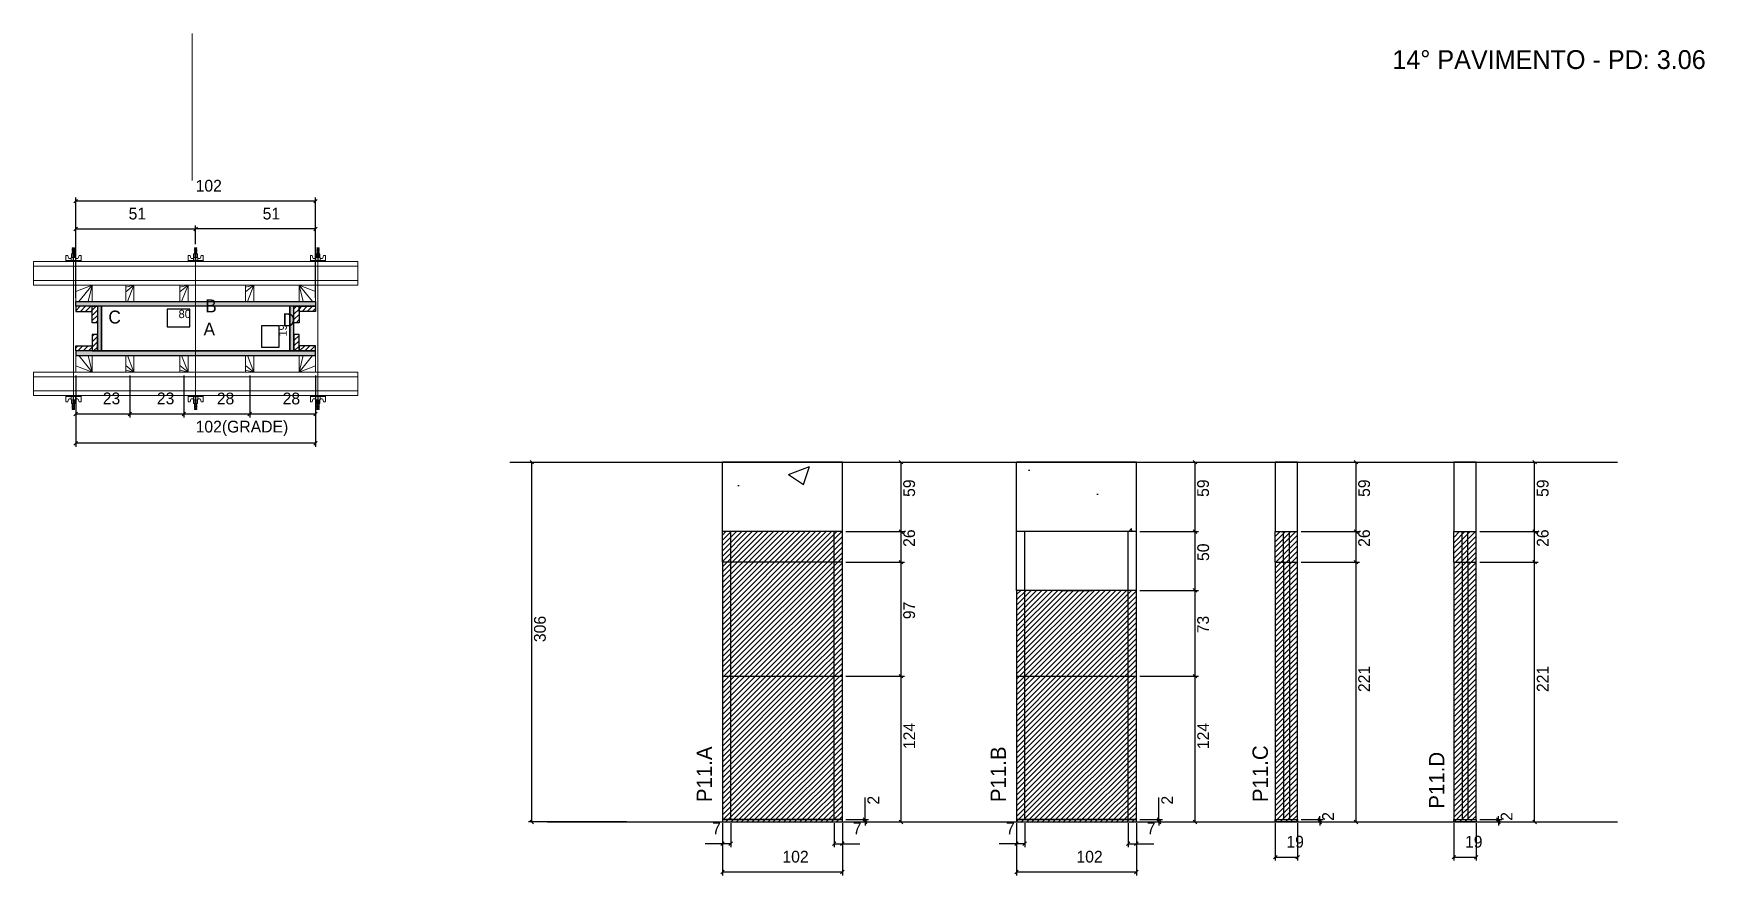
# Model space of a CAD drawing. Header units: metres. Extents: x 5697 to 7118, y 8539 to 9255.
import ezdxf

# ---------------------------------------------------------------- set-up
doc = ezdxf.new("R2010")
doc.units = ezdxf.units.M
for name, color, linetype in [('CHAPA', 7, 'Continuous'), ('COTA', 7, 'Continuous'), ('Hachura', 7, 'Continuous'), ('Madeira', 7, 'Continuous'), ('NIVEL 2° PAV.', 7, 'Continuous'), ('NOMENCLATURA', 7, 'Continuous'), ('Nível', 7, 'Continuous'), ('Painéis', 7, 'Continuous'), ('Perfil Metálico', 7, 'Continuous'), ('SARR_2.2x7', 7, 'Continuous'), ('SARRAFO', 7, 'Continuous'), ('Texto Seção', 7, 'Continuous'), ('TEXTO_GERAL', 7, 'Continuous')]:
    doc.layers.add(name, color=color, linetype=linetype)

msp = doc.modelspace()

# ---------------------------------------------------------------- hatches: boundary and pattern name
at = {"layer": 'COTA'}
h = msp.add_hatch(dxfattribs=at)
h.set_pattern_fill('AR-CONC')
h.paths.add_polyline_path([(6282.9, 8890.7), (6282.9, 8831.7), (6384.9, 8831.7), (6384.9, 8890.7), (6282.9, 8890.7)])
h = msp.add_hatch(dxfattribs=at)
h.set_pattern_fill('AR-CONC')
h.paths.add_polyline_path([(6533, 8890.7), (6533, 8831.7), (6635, 8831.7), (6635, 8890.7), (6533, 8890.7)])
h = msp.add_hatch(dxfattribs=at)
h.set_pattern_fill('AR-CONC')
h.paths.add_polyline_path([(6772.1, 8831.7), (6772.1, 8890.7), (6753.1, 8890.7), (6753.1, 8831.7), (6772.1, 8831.7), (6772.1, 8831.7)])
h = msp.add_hatch(dxfattribs=at)
h.set_pattern_fill('AR-CONC')
h.paths.add_polyline_path([(6924, 8831.7), (6924, 8890.7), (6905, 8890.7), (6905, 8831.7), (6924, 8831.7), (6924, 8831.7)])
at = {"layer": 'Hachura'}
h = msp.add_hatch(color=7, dxfattribs=at)
h.dxf.hatch_style = 1
h.paths.add_polyline_path([(5732.8, 9023.4), (5732.8, 9027.4), (5936.8, 9027.4), (5936.8, 9023.4), (5732.8, 9023.4)])
h = msp.add_hatch(color=7, dxfattribs=at)
h.dxf.hatch_style = 1
h.paths.add_polyline_path([(5732.8, 9023.4), (5732.8, 9027.4), (5936.8, 9027.4), (5936.8, 9023.4), (5732.8, 9023.4)])
h = msp.add_hatch(dxfattribs=at)
h.set_pattern_fill('ANSI31')
h.paths.add_polyline_path([(5746.8, 9023.4), (5746.8, 9019), (5732.8, 9019), (5732.8, 9023.4), (5746.8, 9023.4)])
h = msp.add_hatch(dxfattribs=at)
h.set_pattern_fill('ANSI31')
h.paths.add_polyline_path([(5751.2, 9023.4), (5746.8, 9023.4), (5746.8, 9009.4), (5751.2, 9009.4), (5751.2, 9023.4)])
h = msp.add_hatch(color=7, dxfattribs=at)
h.dxf.hatch_style = 1
h.paths.add_polyline_path([(5754.8, 9023.4), (5751.2, 9023.4), (5751.2, 8985.4), (5754.8, 8985.4), (5754.8, 9023.4)])
h = msp.add_hatch(color=7, dxfattribs=at)
h.dxf.hatch_style = 1
h.paths.add_polyline_path([(5754.8, 9023.4), (5751.2, 9023.4), (5751.2, 8985.4), (5754.8, 8985.4), (5754.8, 9023.4)])
h = msp.add_hatch(color=7, dxfattribs=at)
h.dxf.hatch_style = 1
h.paths.add_polyline_path([(5918.4, 9023.4), (5914.8, 9023.4), (5914.8, 8985.4), (5918.4, 8985.4), (5918.4, 9023.4)])
h = msp.add_hatch(color=7, dxfattribs=at)
h.dxf.hatch_style = 1
h.paths.add_polyline_path([(5918.4, 9023.4), (5914.8, 9023.4), (5914.8, 8985.4), (5918.4, 8985.4), (5918.4, 9023.4)])
h = msp.add_hatch(dxfattribs=at)
h.set_pattern_fill('ANSI31')
h.paths.add_polyline_path([(5922.8, 9023.4), (5918.4, 9023.4), (5918.4, 9009.4), (5922.8, 9009.4), (5922.8, 9023.4)])
h = msp.add_hatch(dxfattribs=at)
h.set_pattern_fill('ANSI31')
h.paths.add_polyline_path([(5922.8, 9023.4), (5922.8, 9019), (5936.8, 9019), (5936.8, 9023.4), (5922.8, 9023.4)])
h = msp.add_hatch(dxfattribs=at)
h.set_pattern_fill('ANSI31')
h.paths.add_polyline_path([(5751.2, 8985.4), (5746.8, 8985.4), (5746.8, 8999.4), (5751.2, 8999.4), (5751.2, 8985.4)])
h = msp.add_hatch(dxfattribs=at)
h.set_pattern_fill('ANSI31')
h.paths.add_polyline_path([(5922.8, 8985.4), (5918.4, 8985.4), (5918.4, 8999.4), (5922.8, 8999.4), (5922.8, 8985.4)])
h = msp.add_hatch(dxfattribs=at)
h.set_pattern_fill('ANSI31')
h.paths.add_polyline_path([(5746.8, 8985.4), (5746.8, 8989.8), (5732.8, 8989.8), (5732.8, 8985.4), (5746.8, 8985.4)])
h = msp.add_hatch(color=7, dxfattribs=at)
h.dxf.hatch_style = 1
h.paths.add_polyline_path([(5732.8, 8985.4), (5732.8, 8981.4), (5936.8, 8981.4), (5936.8, 8985.4), (5732.8, 8985.4)])
h = msp.add_hatch(color=7, dxfattribs=at)
h.dxf.hatch_style = 1
h.paths.add_polyline_path([(5732.8, 8985.4), (5732.8, 8981.4), (5936.8, 8981.4), (5936.8, 8985.4), (5732.8, 8985.4)])
h = msp.add_hatch(dxfattribs=at)
h.set_pattern_fill('ANSI31')
h.paths.add_polyline_path([(5922.8, 8985.4), (5922.8, 8989.8), (5936.8, 8989.8), (5936.8, 8985.4), (5922.8, 8985.4)])
h = msp.add_hatch(dxfattribs=at)
h.set_pattern_fill('ANSI31')
h.paths.add_polyline_path([(6384.9, 8708.7), (6384.9, 8831.7), (6282.9, 8831.7), (6282.9, 8708.7), (6384.9, 8708.7)])
h = msp.add_hatch(dxfattribs=at)
h.set_pattern_fill('ANSI31')
h.paths.add_polyline_path([(6772.1, 8584.7), (6772.1, 8831.7), (6753.1, 8831.7), (6753.1, 8584.7), (6772.1, 8584.7)])
h = msp.add_hatch(dxfattribs=at)
h.set_pattern_fill('ANSI31')
h.paths.add_polyline_path([(6924, 8584.7), (6924, 8831.7), (6905, 8831.7), (6905, 8584.7), (6924, 8584.7)])
h = msp.add_hatch(dxfattribs=at)
h.set_pattern_fill('ANSI31')
h.paths.add_polyline_path([(6533, 8708.7), (6635, 8708.7), (6635, 8781.7), (6533, 8781.7), (6533, 8708.7)])
h = msp.add_hatch(dxfattribs=at)
h.set_pattern_fill('ANSI31')
h.paths.add_polyline_path([(6384.9, 8708.7), (6282.9, 8708.7), (6282.9, 8584.7), (6384.9, 8584.7), (6384.9, 8708.7)])
h = msp.add_hatch(dxfattribs=at)
h.set_pattern_fill('ANSI31')
h.paths.add_polyline_path([(6635, 8584.7), (6635, 8708.7), (6533, 8708.7), (6533, 8584.7), (6635, 8584.7)])

# ---------------------------------------------------------------- linework, layer by layer
at = {"layer": 'CHAPA', "color": 1, "lineweight": 25}
for points in [[(5732.8, 9023.4), (5732.8, 9027.4), (5936.8, 9027.4), (5936.8, 9023.4)], [(5732.8, 9023.4), (5732.8, 9027.4), (5936.8, 9027.4), (5936.8, 9023.4)], [(5754.8, 9023.4), (5751.2, 9023.4), (5751.2, 8985.4), (5754.8, 8985.4)], [(5754.8, 9023.4), (5751.2, 9023.4), (5751.2, 8985.4), (5754.8, 8985.4)], [(5918.4, 9023.4), (5914.8, 9023.4), (5914.8, 8985.4), (5918.4, 8985.4)], [(5918.4, 9023.4), (5914.8, 9023.4), (5914.8, 8985.4), (5918.4, 8985.4)], [(5732.8, 8985.4), (5732.8, 8981.4), (5936.8, 8981.4), (5936.8, 8985.4)], [(5732.8, 8985.4), (5732.8, 8981.4), (5936.8, 8981.4), (5936.8, 8985.4)]]:
    msp.add_lwpolyline(points, close=True, dxfattribs=at)
at = {"layer": 'COTA', "color": 0, "lineweight": 25}
for p, q in [((5734.3, 9114.3), (5731.3, 9111.3)), ((5935.3, 9111.3), (5938.3, 9114.3)), ((5734.3, 9090.6), (5731.3, 9087.6)), ((5836.3, 9090.6), (5833.3, 9087.6)), ((5833.3, 9087.6), (5836.3, 9090.6)), ((5935.3, 9087.6), (5938.3, 9090.6)), ((5734.3, 8933.3), (5731.3, 8930.3)), ((5777.3, 8930.3), (5780.3, 8933.3)), ((5780.3, 8933.3), (5777.3, 8930.3)), ((5823.3, 8930.3), (5826.3, 8933.3)), ((5826.3, 8933.3), (5823.3, 8930.3)), ((5879.3, 8930.3), (5882.3, 8933.3)), ((5882.3, 8933.3), (5879.3, 8930.3)), ((5935.3, 8930.3), (5938.3, 8933.3)), ((5734.3, 8908.3), (5731.3, 8905.3)), ((5935.3, 8905.3), (5938.3, 8908.3)), ((6436.3, 8889.2), (6433.3, 8892.2)), ((6686.4, 8889.2), (6683.4, 8892.2)), ((6823.3, 8889.2), (6820.3, 8892.2)), ((6975.2, 8889.2), (6972.2, 8892.2)), ((6433.3, 8833.2), (6436.3, 8830.2)), ((6683.4, 8833.2), (6686.4, 8830.2)), ((6820.3, 8833.2), (6823.3, 8830.2)), ((6972.2, 8833.2), (6975.2, 8830.2)), ((6436.3, 8804.2), (6433.3, 8807.2)), ((6823.3, 8804.2), (6820.3, 8807.2)), ((6975.2, 8804.2), (6972.2, 8807.2)), ((6686.4, 8780.2), (6683.4, 8783.2)), ((6433.3, 8710.2), (6436.3, 8707.2)), ((6436.3, 8707.2), (6433.3, 8710.2)), ((6683.4, 8710.2), (6686.4, 8707.2)), ((6686.4, 8707.2), (6683.4, 8710.2)), ((6402.7, 8588.2), (6405.7, 8585.2)), ((6405.7, 8583.2), (6402.7, 8586.2)), ((6433.3, 8586.2), (6436.3, 8583.2)), ((6652.7, 8588.2), (6655.7, 8585.2)), ((6655.7, 8583.2), (6652.7, 8586.2)), ((6683.4, 8586.2), (6686.4, 8583.2)), ((6789.5, 8588.2), (6792.5, 8585.2)), ((6792.5, 8583.2), (6789.5, 8586.2)), ((6820.3, 8586.2), (6823.3, 8583.2)), ((6941.4, 8588.2), (6944.4, 8585.2)), ((6944.4, 8583.2), (6941.4, 8586.2)), ((6972.2, 8586.2), (6975.2, 8583.2)), ((6284.4, 8567.7), (6281.4, 8564.7)), ((6288.4, 8564.7), (6291.4, 8567.7)), ((6379.4, 8567.7), (6376.4, 8564.7)), ((6383.4, 8564.7), (6386.4, 8567.7)), ((6534.5, 8567.7), (6531.5, 8564.7)), ((6538.5, 8564.7), (6541.5, 8567.7)), ((6629.5, 8567.7), (6626.5, 8564.7)), ((6633.5, 8564.7), (6636.5, 8567.7)), ((6284.4, 8543.6), (6281.4, 8540.6)), ((6383.4, 8540.6), (6386.4, 8543.6)), ((6534.5, 8543.6), (6531.5, 8540.6)), ((6633.5, 8540.6), (6636.5, 8543.6)), ((6754.6, 8556.3), (6751.6, 8553.3)), ((6770.6, 8553.3), (6773.6, 8556.3)), ((6906.5, 8556.3), (6903.5, 8553.3)), ((6922.5, 8553.3), (6925.5, 8556.3))]:
    msp.add_line(p, q, dxfattribs=at)
at = {"layer": 'COTA', "color": 241, "lineweight": 25}
for p, q in [((5732.8, 9030.4), (5732.8, 9115.8)), ((5936.8, 9112.8), (5732.8, 9112.8)), ((5936.8, 9030.4), (5936.8, 9115.8)), ((5732.8, 9064.4), (5732.8, 9092.1)), ((5732.8, 9089.1), (5834.8, 9089.1)), ((5834.8, 9076.2), (5834.8, 9092.1)), ((5834.8, 9076.2), (5834.8, 9092.1)), ((5936.8, 9089.1), (5834.8, 9089.1)), ((5936.8, 9064.4), (5936.8, 9092.1)), ((5732.8, 8964.4), (5732.8, 8903.8)), ((5732.8, 8964.4), (5732.8, 8928.8)), ((5778.8, 8964.4), (5778.8, 8928.8)), ((5778.8, 8964.4), (5778.8, 8928.8)), ((5824.8, 8964.4), (5824.8, 8928.8)), ((5824.8, 8964.4), (5824.8, 8928.8)), ((5880.8, 8964.4), (5880.8, 8928.8)), ((5880.8, 8964.4), (5880.8, 8928.8)), ((5936.8, 8964.4), (5936.8, 8903.8)), ((5936.8, 8964.4), (5936.8, 8928.8)), ((5732.8, 8931.8), (5778.8, 8931.8)), ((5778.8, 8931.8), (5824.8, 8931.8)), ((5824.8, 8931.8), (5880.8, 8931.8)), ((5880.8, 8931.8), (5936.8, 8931.8)), ((5936.8, 8906.8), (5732.8, 8906.8)), ((6384.9, 8890.7), (6282.9, 8890.7)), ((6282.9, 8831.7), (6282.9, 8890.7)), ((6384.9, 8831.7), (6384.9, 8890.7)), ((6635, 8890.7), (6533, 8890.7)), ((6533, 8831.7), (6533, 8890.7)), ((6635, 8831.7), (6635, 8890.7))]:
    msp.add_line(p, q, dxfattribs=at)
at = {"layer": 'COTA', "color": 180, "lineweight": 25}
for p, q in [((5829.9, 9020.8), (5810.6, 9020.8)), ((5810.6, 9020.8), (5810.6, 9005.8)), ((5829.9, 9005.8), (5829.9, 9020.8)), ((5810.6, 9005.8), (5829.9, 9005.8)), ((5905.8, 9006.6), (5890.8, 9006.6)), ((5890.8, 9006.6), (5890.8, 8988.6)), ((5905.8, 8988.6), (5905.8, 9006.6)), ((5890.8, 8988.6), (5905.8, 8988.6))]:
    msp.add_line(p, q, dxfattribs=at)
at = {"layer": 'COTA', "color": 4, "lineweight": 25}
for p, q in [((6387.9, 8890.7), (6437.8, 8890.7)), ((6434.8, 8831.7), (6434.8, 8890.7)), ((6638, 8890.7), (6687.9, 8890.7)), ((6684.9, 8831.7), (6684.9, 8890.7)), ((6775.1, 8890.7), (6824.8, 8890.7)), ((6821.8, 8831.7), (6821.8, 8890.7)), ((6927, 8890.7), (6976.7, 8890.7)), ((6973.7, 8831.7), (6973.7, 8890.7)), ((6387.9, 8831.7), (6437.8, 8831.7)), ((6638, 8831.7), (6687.9, 8831.7)), ((6775.1, 8831.7), (6824.8, 8831.7)), ((6927, 8831.7), (6976.7, 8831.7)), ((6387.9, 8805.7), (6437.8, 8805.7)), ((6434.8, 8708.7), (6434.8, 8805.7)), ((6775.1, 8805.7), (6824.8, 8805.7)), ((6821.8, 8584.7), (6821.8, 8805.7)), ((6927, 8805.7), (6976.7, 8805.7)), ((6973.7, 8584.7), (6973.7, 8805.7)), ((6638, 8781.7), (6687.9, 8781.7)), ((6684.9, 8708.7), (6684.9, 8781.7)), ((6387.9, 8708.7), (6437.8, 8708.7)), ((6387.9, 8708.7), (6437.8, 8708.7)), ((6434.8, 8584.7), (6434.8, 8708.7)), ((6638, 8708.7), (6687.9, 8708.7)), ((6638, 8708.7), (6687.9, 8708.7)), ((6684.9, 8584.7), (6684.9, 8708.7)), ((6404.2, 8586.7), (6404.2, 8605.5)), ((6654.2, 8586.7), (6654.2, 8605.5)), ((6387.9, 8586.7), (6407.2, 8586.7)), ((6404.2, 8584.7), (6404.2, 8586.7)), ((6638, 8586.7), (6657.2, 8586.7)), ((6654.2, 8584.7), (6654.2, 8586.7)), ((6775.1, 8586.7), (6794, 8586.7)), ((6791, 8586.7), (6791, 8589.7)), ((6791, 8584.7), (6791, 8586.7)), ((6927, 8586.7), (6945.9, 8586.7)), ((6942.9, 8586.7), (6942.9, 8589.7)), ((6942.9, 8584.7), (6942.9, 8586.7)), ((6282.9, 8583.7), (6282.9, 8539.1)), ((6282.9, 8581.7), (6282.9, 8563.2)), ((6289.9, 8583.7), (6289.9, 8563.2)), ((6377.9, 8583.7), (6377.9, 8563.2)), ((6384.9, 8583.7), (6384.9, 8539.1)), ((6384.9, 8581.7), (6384.9, 8563.2)), ((6387.9, 8584.7), (6407.2, 8584.7)), ((6387.9, 8584.7), (6437.8, 8584.7)), ((6404.2, 8584.7), (6404.2, 8581.7)), ((6533, 8583.7), (6533, 8539.1)), ((6533, 8581.7), (6533, 8563.2)), ((6540, 8583.7), (6540, 8563.2)), ((6628, 8583.7), (6628, 8563.2)), ((6635, 8583.7), (6635, 8539.1)), ((6635, 8581.7), (6635, 8563.2)), ((6638, 8584.7), (6657.2, 8584.7)), ((6638, 8584.7), (6687.9, 8584.7)), ((6654.2, 8584.7), (6654.2, 8581.7)), ((6753.1, 8583.7), (6753.1, 8551.8)), ((6772.1, 8583.7), (6772.1, 8551.8)), ((6775.1, 8584.7), (6794, 8584.7)), ((6775.1, 8584.7), (6824.8, 8584.7)), ((6791, 8584.7), (6791, 8581.7)), ((6905, 8583.7), (6905, 8551.8)), ((6924, 8583.7), (6924, 8551.8)), ((6927, 8584.7), (6945.9, 8584.7)), ((6927, 8584.7), (6976.7, 8584.7)), ((6942.9, 8584.7), (6942.9, 8581.7)), ((6282.9, 8566.2), (6268.2, 8566.2)), ((6289.9, 8566.2), (6282.9, 8566.2)), ((6377.9, 8566.2), (6384.9, 8566.2)), ((6384.9, 8566.2), (6399.7, 8566.2)), ((6533, 8566.2), (6518.3, 8566.2)), ((6540, 8566.2), (6533, 8566.2)), ((6628, 8566.2), (6635, 8566.2)), ((6635, 8566.2), (6649.7, 8566.2)), ((6753.1, 8554.8), (6772.1, 8554.8)), ((6905, 8554.8), (6924, 8554.8)), ((6384.9, 8542.1), (6282.9, 8542.1)), ((6635, 8542.1), (6533, 8542.1))]:
    msp.add_line(p, q, dxfattribs=at)
at = {"layer": 'COTA', "color": 241, "lineweight": 25}
for points in [[(6772.1, 8831.7), (6772.1, 8890.7), (6753.1, 8890.7), (6753.1, 8831.7)], [(6924, 8831.7), (6924, 8890.7), (6905, 8890.7), (6905, 8831.7)]]:
    msp.add_lwpolyline(points, dxfattribs=at)
at = {"layer": 'Hachura', "color": 0, "lineweight": 9}
for p, q in [((5729.7, 9072.5), (5731.9, 9071.4)), ((5731.8, 9071.1), (5729.7, 9072.2)), ((5729.7, 9071.3), (5731.9, 9070.2)), ((5731.8, 9070), (5729.7, 9071.1)), ((5729.7, 9070.1), (5731.9, 9069.1)), ((5731.8, 9068.8), (5729.7, 9069.9)), ((5729.8, 9072.9), (5730.1, 9073.2)), ((5729.8, 9072.5), (5729.8, 9072.9)), ((5731.7, 9072.9), (5729.8, 9072.9)), ((5729.8, 9072.5), (5731.7, 9071.6)), ((5729.8, 9072.5), (5731.7, 9071.6)), ((5729.8, 9071.4), (5729.8, 9072)), ((5731.7, 9071.1), (5729.8, 9072)), ((5729.8, 9071.4), (5731.7, 9070.4)), ((5729.8, 9070.2), (5729.8, 9070.9)), ((5731.7, 9069.9), (5729.8, 9070.9)), ((5729.8, 9070.7), (5729.8, 9070.9)), ((5729.8, 9070.2), (5731.7, 9069.3)), ((5729.8, 9069.1), (5729.8, 9069.7)), ((5731.7, 9068.7), (5729.8, 9069.7)), ((5729.8, 9069.1), (5731.7, 9068.1)), ((5730.1, 9073.2), (5731.4, 9073.2)), ((5731.7, 9072.2), (5730.4, 9072.9)), ((5731.8, 9072.3), (5730.7, 9072.9)), ((5731.2, 9072.9), (5731.9, 9072.5)), ((5731.7, 9072.9), (5731.4, 9073.2)), ((5731.5, 9072.9), (5731.7, 9072.7)), ((5731.7, 9072.2), (5731.7, 9071.6)), ((5731.7, 9070.4), (5731.7, 9071.1)), ((5731.7, 9069.7), (5731.7, 9069.9)), ((5731.7, 9069.7), (5731.7, 9069.3)), ((5833.7, 9072.5), (5835.9, 9071.4)), ((5835.8, 9071.1), (5833.7, 9072.2)), ((5833.7, 9071.3), (5835.9, 9070.2)), ((5835.8, 9070), (5833.7, 9071.1)), ((5833.7, 9070.1), (5835.9, 9069.1)), ((5835.8, 9068.8), (5833.7, 9069.9)), ((5833.8, 9072.9), (5834.1, 9073.2)), ((5833.8, 9072.5), (5833.8, 9072.9)), ((5835.7, 9072.9), (5833.8, 9072.9)), ((5833.8, 9072.5), (5835.7, 9071.6)), ((5833.8, 9072.5), (5835.7, 9071.6)), ((5833.8, 9071.4), (5833.8, 9072)), ((5835.7, 9071.1), (5833.8, 9072)), ((5833.8, 9071.4), (5835.7, 9070.4)), ((5833.8, 9070.2), (5833.8, 9070.9)), ((5835.7, 9069.9), (5833.8, 9070.9)), ((5833.8, 9070.7), (5833.8, 9070.9)), ((5833.8, 9070.2), (5835.7, 9069.3)), ((5833.8, 9069.1), (5833.8, 9069.7)), ((5835.7, 9068.7), (5833.8, 9069.7)), ((5833.8, 9069.1), (5835.7, 9068.1)), ((5834.1, 9073.2), (5835.4, 9073.2)), ((5835.7, 9072.2), (5834.4, 9072.9)), ((5835.8, 9072.3), (5834.7, 9072.9)), ((5835.2, 9072.9), (5835.9, 9072.5)), ((5835.7, 9072.9), (5835.4, 9073.2)), ((5835.5, 9072.9), (5835.7, 9072.7)), ((5835.7, 9072.2), (5835.7, 9071.6)), ((5835.7, 9070.4), (5835.7, 9071.1)), ((5835.7, 9069.7), (5835.7, 9069.9)), ((5835.7, 9069.7), (5835.7, 9069.3)), ((5938.4, 9072.9), (5937.8, 9072.5)), ((5937.8, 9072.3), (5938.9, 9072.9)), ((5939.9, 9072.5), (5937.8, 9071.4)), ((5937.8, 9071.1), (5940, 9072.2)), ((5939.9, 9071.3), (5937.8, 9070.2)), ((5937.8, 9070), (5940, 9071.1)), ((5939.9, 9070.1), (5937.8, 9069.1)), ((5937.8, 9068.8), (5940, 9069.9)), ((5937.9, 9072.9), (5938.2, 9073.2)), ((5938.2, 9072.9), (5937.9, 9072.7)), ((5937.9, 9072.2), (5939.2, 9072.9)), ((5937.9, 9072.9), (5939.8, 9072.9)), ((5939.8, 9072.5), (5937.9, 9071.6)), ((5939.8, 9072.5), (5937.9, 9071.6)), ((5937.9, 9072.2), (5937.9, 9071.6)), ((5937.9, 9071.1), (5939.8, 9072)), ((5939.8, 9071.4), (5937.9, 9070.4)), ((5937.9, 9070.4), (5937.9, 9071.1)), ((5937.9, 9069.9), (5939.8, 9070.9)), ((5939.8, 9070.2), (5937.9, 9069.3)), ((5937.9, 9069.7), (5937.9, 9069.9)), ((5937.9, 9069.7), (5937.9, 9069.3)), ((5937.9, 9068.7), (5939.8, 9069.7)), ((5939.8, 9069.1), (5937.9, 9068.1)), ((5939.5, 9073.2), (5938.2, 9073.2)), ((5939.8, 9072.9), (5939.5, 9073.2)), ((5939.8, 9072.5), (5939.8, 9072.9)), ((5939.8, 9071.4), (5939.8, 9072)), ((5939.8, 9070.2), (5939.8, 9070.9)), ((5939.8, 9070.7), (5939.8, 9070.9)), ((5939.8, 9069.1), (5939.8, 9069.7)), ((5724.4, 9061.4), (5724.4, 9066.5)), ((5724.4, 9066.5), (5726, 9066.5)), ((5724.4, 9062.3), (5737.3, 9062.3)), ((5724.4, 9062.3), (5729.5, 9062.3)), ((5737.3, 9061.4), (5724.4, 9061.4)), ((5724.5, 9062.3), (5724.5, 9061.4)), ((5724.7, 9062.3), (5724.7, 9061.4)), ((5725.1, 9062.3), (5725.1, 9061.4)), ((5725.5, 9062.3), (5725.5, 9061.4)), ((5726, 9066.5), (5726.6, 9064.3)), ((5726.4, 9062.3), (5726.4, 9061.4)), ((5726.9, 9064.1), (5728.9, 9064.1)), ((5727.8, 9062.3), (5727.8, 9061.4)), ((5736.3, 9061.4), (5728.5, 9061.4)), ((5728.9, 9064.9), (5732.7, 9064.9)), ((5728.9, 9062.3), (5728.9, 9064.9)), ((5730.8, 9062.3), (5728.9, 9062.3)), ((5732.5, 9068.1), (5729.1, 9068.1)), ((5729.1, 9068.1), (5729.1, 9064.9)), ((5732.5, 9068), (5729.1, 9068)), ((5729.5, 9062.3), (5730.2, 9062.3)), ((5730.9, 9068.1), (5729.7, 9068.7)), ((5730.7, 9068.1), (5729.8, 9068.5)), ((5729.8, 9068.1), (5729.8, 9068.5)), ((5729.9, 9062), (5729.9, 9062.2)), ((5729.9, 9061.5), (5729.9, 9062)), ((5730.2, 9068.1), (5730.2, 9064.9)), ((5730.5, 9062.3), (5730.5, 9064.3)), ((5730.8, 9062.3), (5730.8, 9061.4)), ((5731, 9064.3), (5731, 9062.3)), ((5731.7, 9068.7), (5731.7, 9068.1)), ((5731.7, 9068.1), (5731.7, 9064.9)), ((5731.8, 9062.2), (5731.8, 9061.7)), ((5732.5, 9064.9), (5732.5, 9068.1)), ((5732.7, 9064.9), (5732.5, 9064.9)), ((5732.7, 9064.9), (5732.5, 9064.9)), ((5732.7, 9064.9), (5732.7, 9062.3)), ((5734.7, 9064.1), (5732.7, 9064.1)), ((5733.8, 9062.3), (5733.8, 9061.4)), ((5735.6, 9066.5), (5735, 9064.3)), ((5735.3, 9062.3), (5735.3, 9061.4)), ((5737.3, 9066.5), (5735.6, 9066.5)), ((5736.1, 9062.3), (5736.1, 9061.4)), ((5736.6, 9062.3), (5736.6, 9061.4)), ((5736.9, 9062.3), (5736.9, 9061.4)), ((5737.1, 9062.3), (5737.1, 9061.4)), ((5737.3, 9062.3), (5737.3, 9066.5)), ((5737.3, 9062.3), (5737.3, 9061.4)), ((5828.4, 9061.4), (5828.4, 9066.5)), ((5828.4, 9066.5), (5830, 9066.5)), ((5828.4, 9062.3), (5841.3, 9062.3)), ((5828.4, 9062.3), (5833.5, 9062.3)), ((5841.3, 9061.4), (5828.4, 9061.4)), ((5828.5, 9062.3), (5828.5, 9061.4)), ((5828.7, 9062.3), (5828.7, 9061.4)), ((5829.1, 9062.3), (5829.1, 9061.4)), ((5829.5, 9062.3), (5829.5, 9061.4)), ((5830, 9066.5), (5830.6, 9064.3)), ((5830.4, 9062.3), (5830.4, 9061.4)), ((5830.9, 9064.1), (5832.9, 9064.1)), ((5831.8, 9062.3), (5831.8, 9061.4)), ((5840.3, 9061.4), (5832.5, 9061.4)), ((5832.9, 9064.9), (5836.7, 9064.9)), ((5832.9, 9062.3), (5832.9, 9064.9)), ((5834.8, 9062.3), (5832.9, 9062.3)), ((5836.5, 9068.1), (5833.1, 9068.1)), ((5833.1, 9068.1), (5833.1, 9064.9)), ((5836.5, 9068), (5833.1, 9068)), ((5833.5, 9062.3), (5834.2, 9062.3)), ((5834.9, 9068.1), (5833.7, 9068.7)), ((5834.7, 9068.1), (5833.8, 9068.5)), ((5833.8, 9068.1), (5833.8, 9068.5)), ((5833.9, 9062), (5833.9, 9062.2)), ((5833.9, 9061.5), (5833.9, 9062)), ((5834.2, 9068.1), (5834.2, 9064.9)), ((5834.5, 9062.3), (5834.5, 9064.3)), ((5834.8, 9062.3), (5834.8, 9061.4)), ((5835, 9064.3), (5835, 9062.3)), ((5835.7, 9068.7), (5835.7, 9068.1)), ((5835.7, 9068.1), (5835.7, 9064.9)), ((5835.8, 9062.2), (5835.8, 9061.7)), ((5836.5, 9064.9), (5836.5, 9068.1)), ((5836.7, 9064.9), (5836.5, 9064.9)), ((5836.7, 9064.9), (5836.5, 9064.9)), ((5836.7, 9064.9), (5836.7, 9062.3)), ((5838.7, 9064.1), (5836.7, 9064.1)), ((5837.8, 9062.3), (5837.8, 9061.4)), ((5839.6, 9066.5), (5839, 9064.3)), ((5839.3, 9062.3), (5839.3, 9061.4)), ((5841.3, 9066.5), (5839.6, 9066.5)), ((5840.1, 9062.3), (5840.1, 9061.4)), ((5840.6, 9062.3), (5840.6, 9061.4)), ((5840.9, 9062.3), (5840.9, 9061.4)), ((5841.1, 9062.3), (5841.1, 9061.4)), ((5841.3, 9062.3), (5841.3, 9066.5)), ((5841.3, 9062.3), (5841.3, 9061.4)), ((5932.4, 9062.3), (5932.4, 9066.5)), ((5932.4, 9066.5), (5934, 9066.5)), ((5945.3, 9062.3), (5932.4, 9062.3)), ((5932.4, 9062.3), (5932.4, 9061.4)), ((5932.4, 9061.4), (5945.3, 9061.4)), ((5932.5, 9062.3), (5932.5, 9061.4)), ((5932.7, 9062.3), (5932.7, 9061.4)), ((5933.1, 9062.3), (5933.1, 9061.4)), ((5933.3, 9061.4), (5941.1, 9061.4)), ((5933.5, 9062.3), (5933.5, 9061.4)), ((5934, 9066.5), (5934.6, 9064.3)), ((5934.4, 9062.3), (5934.4, 9061.4)), ((5934.9, 9064.1), (5936.9, 9064.1)), ((5935.8, 9062.3), (5935.8, 9061.4)), ((5940.8, 9064.9), (5936.9, 9064.9)), ((5936.9, 9064.9), (5936.9, 9062.3)), ((5936.9, 9064.9), (5937.1, 9064.9)), ((5936.9, 9064.9), (5937.1, 9064.9)), ((5937.1, 9068.1), (5940.5, 9068.1)), ((5937.1, 9064.9), (5937.1, 9068.1)), ((5937.1, 9068), (5940.5, 9068)), ((5937.8, 9062.2), (5937.8, 9061.7)), ((5937.9, 9068.7), (5937.9, 9068.1)), ((5937.9, 9068.1), (5937.9, 9064.9)), ((5938.6, 9064.3), (5938.6, 9062.3)), ((5938.7, 9068.1), (5940, 9068.7)), ((5938.8, 9062.3), (5940.8, 9062.3)), ((5938.8, 9062.3), (5938.8, 9061.4)), ((5938.9, 9068.1), (5939.8, 9068.5)), ((5939.1, 9062.3), (5939.1, 9064.3)), ((5939.5, 9068.1), (5939.5, 9064.9)), ((5940.1, 9062.3), (5939.5, 9062.3)), ((5939.8, 9068.1), (5939.8, 9068.5)), ((5939.8, 9062), (5939.8, 9062.2)), ((5939.8, 9061.5), (5939.8, 9062)), ((5945.3, 9062.3), (5940.1, 9062.3)), ((5940.5, 9068.1), (5940.5, 9064.9)), ((5940.8, 9062.3), (5940.8, 9064.9)), ((5942.7, 9064.1), (5940.8, 9064.1)), ((5941.9, 9062.3), (5941.9, 9061.4)), ((5943.6, 9066.5), (5943, 9064.3)), ((5943.3, 9062.3), (5943.3, 9061.4)), ((5945.3, 9066.5), (5943.6, 9066.5)), ((5944.1, 9062.3), (5944.1, 9061.4)), ((5944.6, 9062.3), (5944.6, 9061.4)), ((5944.9, 9062.3), (5944.9, 9061.4)), ((5945.1, 9062.3), (5945.1, 9061.4)), ((5945.3, 9061.4), (5945.3, 9066.5)), ((5737.3, 8947.4), (5724.4, 8947.4)), ((5724.4, 8947.4), (5724.4, 8942.3)), ((5724.4, 8946.5), (5737.3, 8946.5)), ((5724.4, 8946.5), (5729.5, 8946.5)), ((5724.4, 8942.2), (5726, 8942.2)), ((5724.5, 8946.5), (5724.5, 8947.4)), ((5724.7, 8946.5), (5724.7, 8947.4)), ((5725.1, 8946.5), (5725.1, 8947.4)), ((5725.5, 8946.5), (5725.5, 8947.4)), ((5726, 8942.2), (5726.6, 8944.4)), ((5726.4, 8946.5), (5726.4, 8947.4)), ((5726.9, 8944.7), (5728.9, 8944.7)), ((5727.8, 8946.5), (5727.8, 8947.4)), ((5736.3, 8947.4), (5728.5, 8947.4)), ((5730.8, 8946.5), (5728.9, 8946.5)), ((5728.9, 8946.5), (5728.9, 8943.9)), ((5728.9, 8943.9), (5732.7, 8943.9)), ((5729.1, 8940.7), (5729.1, 8943.9)), ((5729.5, 8946.5), (5730.2, 8946.5)), ((5729.9, 8947.2), (5729.9, 8946.8)), ((5729.9, 8946.8), (5729.9, 8946.6)), ((5730.2, 8940.7), (5730.2, 8943.9)), ((5730.5, 8946.5), (5730.5, 8944.5)), ((5730.8, 8946.5), (5730.8, 8947.4)), ((5731, 8944.5), (5731, 8946.5)), ((5731.7, 8940.7), (5731.7, 8943.9)), ((5731.8, 8946.6), (5731.8, 8947)), ((5732.5, 8943.9), (5732.5, 8940.7)), ((5732.7, 8943.9), (5732.5, 8943.9)), ((5732.7, 8943.9), (5732.5, 8943.9)), ((5732.7, 8943.9), (5732.7, 8946.5)), ((5734.7, 8944.7), (5732.7, 8944.7)), ((5733.8, 8946.5), (5733.8, 8947.4)), ((5735.6, 8942.2), (5735, 8944.4)), ((5735.3, 8946.5), (5735.3, 8947.4)), ((5737.3, 8942.2), (5735.6, 8942.2)), ((5736.1, 8946.5), (5736.1, 8947.4)), ((5736.6, 8946.5), (5736.6, 8947.4)), ((5736.9, 8946.5), (5736.9, 8947.4)), ((5737.1, 8946.5), (5737.1, 8947.4)), ((5737.3, 8946.5), (5737.3, 8947.4)), ((5737.3, 8946.5), (5737.3, 8942.2)), ((5841.3, 8947.4), (5828.4, 8947.4)), ((5828.4, 8947.4), (5828.4, 8942.3)), ((5828.4, 8946.5), (5841.3, 8946.5)), ((5828.4, 8946.5), (5833.5, 8946.5)), ((5828.4, 8942.2), (5830, 8942.2)), ((5828.5, 8946.5), (5828.5, 8947.4)), ((5828.7, 8946.5), (5828.7, 8947.4)), ((5829.1, 8946.5), (5829.1, 8947.4)), ((5829.5, 8946.5), (5829.5, 8947.4)), ((5830, 8942.2), (5830.6, 8944.4)), ((5830.4, 8946.5), (5830.4, 8947.4)), ((5830.9, 8944.7), (5832.9, 8944.7)), ((5831.8, 8946.5), (5831.8, 8947.4)), ((5840.3, 8947.4), (5832.5, 8947.4)), ((5834.8, 8946.5), (5832.9, 8946.5)), ((5832.9, 8946.5), (5832.9, 8943.9)), ((5832.9, 8943.9), (5836.7, 8943.9)), ((5833.1, 8940.7), (5833.1, 8943.9)), ((5833.5, 8946.5), (5834.2, 8946.5)), ((5833.9, 8947.2), (5833.9, 8946.8)), ((5833.9, 8946.8), (5833.9, 8946.6)), ((5834.2, 8940.7), (5834.2, 8943.9)), ((5834.5, 8946.5), (5834.5, 8944.5)), ((5834.8, 8946.5), (5834.8, 8947.4)), ((5835, 8944.5), (5835, 8946.5)), ((5835.7, 8940.7), (5835.7, 8943.9)), ((5835.8, 8946.6), (5835.8, 8947)), ((5836.5, 8943.9), (5836.5, 8940.7)), ((5836.7, 8943.9), (5836.5, 8943.9)), ((5836.7, 8943.9), (5836.5, 8943.9)), ((5836.7, 8943.9), (5836.7, 8946.5)), ((5838.7, 8944.7), (5836.7, 8944.7)), ((5837.8, 8946.5), (5837.8, 8947.4)), ((5839.6, 8942.2), (5839, 8944.4)), ((5839.3, 8946.5), (5839.3, 8947.4)), ((5841.3, 8942.2), (5839.6, 8942.2)), ((5840.1, 8946.5), (5840.1, 8947.4)), ((5840.6, 8946.5), (5840.6, 8947.4)), ((5840.9, 8946.5), (5840.9, 8947.4)), ((5841.1, 8946.5), (5841.1, 8947.4)), ((5841.3, 8946.5), (5841.3, 8947.4)), ((5841.3, 8946.5), (5841.3, 8942.2)), ((5932.4, 8947.4), (5945.3, 8947.4)), ((5932.4, 8946.5), (5932.4, 8947.4)), ((5945.3, 8946.5), (5932.4, 8946.5)), ((5932.4, 8946.5), (5932.4, 8942.2)), ((5932.4, 8942.2), (5934, 8942.2)), ((5932.5, 8946.5), (5932.5, 8947.4)), ((5932.7, 8946.5), (5932.7, 8947.4)), ((5933.1, 8946.5), (5933.1, 8947.4)), ((5933.3, 8947.4), (5941.1, 8947.4)), ((5933.5, 8946.5), (5933.5, 8947.4)), ((5934, 8942.2), (5934.6, 8944.4)), ((5934.4, 8946.5), (5934.4, 8947.4)), ((5934.9, 8944.7), (5936.9, 8944.7)), ((5935.8, 8946.5), (5935.8, 8947.4)), ((5936.9, 8943.9), (5936.9, 8946.5)), ((5940.8, 8943.9), (5936.9, 8943.9)), ((5936.9, 8943.9), (5937.1, 8943.9)), ((5936.9, 8943.9), (5937.1, 8943.9)), ((5937.1, 8943.9), (5937.1, 8940.7)), ((5937.8, 8946.6), (5937.8, 8947)), ((5937.9, 8940.7), (5937.9, 8943.9)), ((5938.6, 8944.5), (5938.6, 8946.5)), ((5938.8, 8946.5), (5938.8, 8947.4)), ((5938.8, 8946.5), (5940.8, 8946.5)), ((5939.1, 8946.5), (5939.1, 8944.5)), ((5940.1, 8946.5), (5939.5, 8946.5)), ((5939.5, 8940.7), (5939.5, 8943.9)), ((5939.8, 8947.2), (5939.8, 8946.8)), ((5939.8, 8946.8), (5939.8, 8946.6)), ((5945.3, 8946.5), (5940.1, 8946.5)), ((5940.5, 8940.7), (5940.5, 8943.9)), ((5940.8, 8946.5), (5940.8, 8943.9)), ((5942.7, 8944.7), (5940.8, 8944.7)), ((5941.9, 8946.5), (5941.9, 8947.4)), ((5943.6, 8942.2), (5943, 8944.4)), ((5943.3, 8946.5), (5943.3, 8947.4)), ((5945.3, 8942.2), (5943.6, 8942.2)), ((5944.1, 8946.5), (5944.1, 8947.4)), ((5944.6, 8946.5), (5944.6, 8947.4)), ((5944.9, 8946.5), (5944.9, 8947.4)), ((5945.1, 8946.5), (5945.1, 8947.4)), ((5945.3, 8947.4), (5945.3, 8942.3)), ((5732.5, 8940.8), (5729.1, 8940.8)), ((5732.5, 8940.7), (5729.1, 8940.7)), ((5730.9, 8940.7), (5729.7, 8940)), ((5731.8, 8940), (5729.7, 8938.9)), ((5729.7, 8938.6), (5731.9, 8939.7)), ((5731.8, 8938.8), (5729.7, 8937.7)), ((5729.7, 8937.5), (5731.9, 8938.6)), ((5731.8, 8937.6), (5729.7, 8936.6)), ((5729.7, 8936.3), (5731.9, 8937.4)), ((5729.8, 8939.7), (5731.7, 8940.7)), ((5730.7, 8940.7), (5729.8, 8940.2)), ((5729.8, 8940.7), (5729.8, 8940.2)), ((5731.7, 8940), (5729.8, 8939.1)), ((5729.8, 8939.7), (5729.8, 8939.1)), ((5729.8, 8938.6), (5731.7, 8939.5)), ((5731.7, 8938.9), (5729.8, 8937.9)), ((5729.8, 8938.6), (5729.8, 8937.9)), ((5729.8, 8937.4), (5731.7, 8938.4)), ((5729.8, 8938.1), (5729.8, 8937.9)), ((5731.7, 8937.7), (5729.8, 8936.7)), ((5729.8, 8937.4), (5729.8, 8936.7)), ((5729.8, 8936.2), (5731.7, 8937.2)), ((5729.8, 8936.2), (5731.7, 8937.2)), ((5729.8, 8936.2), (5729.8, 8935.9)), ((5729.8, 8935.9), (5730.1, 8935.6)), ((5731.7, 8935.9), (5729.8, 8935.9)), ((5730.1, 8935.6), (5731.4, 8935.6)), ((5731.7, 8936.6), (5730.4, 8935.9)), ((5731.8, 8936.5), (5730.7, 8935.9)), ((5731.2, 8935.9), (5731.9, 8936.2)), ((5731.7, 8935.9), (5731.4, 8935.6)), ((5731.5, 8935.9), (5731.7, 8936)), ((5731.7, 8940), (5731.7, 8940.7)), ((5731.7, 8939.1), (5731.7, 8939.5)), ((5731.7, 8939.1), (5731.7, 8938.9)), ((5731.7, 8938.4), (5731.7, 8937.7)), ((5731.7, 8936.6), (5731.7, 8937.2)), ((5836.5, 8940.8), (5833.1, 8940.8)), ((5836.5, 8940.7), (5833.1, 8940.7)), ((5834.9, 8940.7), (5833.7, 8940)), ((5835.8, 8940), (5833.7, 8938.9)), ((5833.7, 8938.6), (5835.9, 8939.7)), ((5835.8, 8938.8), (5833.7, 8937.7)), ((5833.7, 8937.5), (5835.9, 8938.6)), ((5835.8, 8937.6), (5833.7, 8936.6)), ((5833.7, 8936.3), (5835.9, 8937.4)), ((5833.8, 8939.7), (5835.7, 8940.7)), ((5834.7, 8940.7), (5833.8, 8940.2)), ((5833.8, 8940.7), (5833.8, 8940.2)), ((5835.7, 8940), (5833.8, 8939.1)), ((5833.8, 8939.7), (5833.8, 8939.1)), ((5833.8, 8938.6), (5835.7, 8939.5)), ((5835.7, 8938.9), (5833.8, 8937.9)), ((5833.8, 8938.6), (5833.8, 8937.9)), ((5833.8, 8937.4), (5835.7, 8938.4)), ((5833.8, 8938.1), (5833.8, 8937.9)), ((5835.7, 8937.7), (5833.8, 8936.7)), ((5833.8, 8937.4), (5833.8, 8936.7)), ((5833.8, 8936.2), (5835.7, 8937.2)), ((5833.8, 8936.2), (5835.7, 8937.2)), ((5833.8, 8936.2), (5833.8, 8935.9)), ((5833.8, 8935.9), (5834.1, 8935.6)), ((5835.7, 8935.9), (5833.8, 8935.9)), ((5834.1, 8935.6), (5835.4, 8935.6)), ((5835.7, 8936.6), (5834.4, 8935.9)), ((5835.8, 8936.5), (5834.7, 8935.9)), ((5835.2, 8935.9), (5835.9, 8936.2)), ((5835.7, 8935.9), (5835.4, 8935.6)), ((5835.5, 8935.9), (5835.7, 8936)), ((5835.7, 8940), (5835.7, 8940.7)), ((5835.7, 8939.1), (5835.7, 8939.5)), ((5835.7, 8939.1), (5835.7, 8938.9)), ((5835.7, 8938.4), (5835.7, 8937.7)), ((5835.7, 8936.6), (5835.7, 8937.2)), ((5937.1, 8940.8), (5940.5, 8940.8)), ((5937.1, 8940.7), (5940.5, 8940.7)), ((5937.8, 8940), (5940, 8938.9)), ((5939.9, 8938.6), (5937.8, 8939.7)), ((5937.8, 8938.8), (5940, 8937.7)), ((5939.9, 8937.5), (5937.8, 8938.6)), ((5937.8, 8937.6), (5940, 8936.6)), ((5939.9, 8936.3), (5937.8, 8937.4)), ((5937.8, 8936.5), (5938.9, 8935.9)), ((5938.4, 8935.9), (5937.8, 8936.2)), ((5937.9, 8940), (5937.9, 8940.7)), ((5939.8, 8939.7), (5937.9, 8940.7)), ((5937.9, 8940), (5939.8, 8939.1)), ((5937.9, 8939.1), (5937.9, 8939.5)), ((5939.8, 8938.6), (5937.9, 8939.5)), ((5937.9, 8939.1), (5937.9, 8938.9)), ((5937.9, 8938.9), (5939.8, 8937.9)), ((5937.9, 8938.4), (5937.9, 8937.7)), ((5939.8, 8937.4), (5937.9, 8938.4)), ((5937.9, 8937.7), (5939.8, 8936.7)), ((5939.8, 8936.2), (5937.9, 8937.2)), ((5937.9, 8936.6), (5937.9, 8937.2)), ((5939.8, 8936.2), (5937.9, 8937.2)), ((5937.9, 8936.6), (5939.2, 8935.9)), ((5938.2, 8935.9), (5937.9, 8936)), ((5937.9, 8935.9), (5938.2, 8935.6)), ((5937.9, 8935.9), (5939.8, 8935.9)), ((5939.5, 8935.6), (5938.2, 8935.6)), ((5938.7, 8940.7), (5940, 8940)), ((5938.9, 8940.7), (5939.8, 8940.2)), ((5939.8, 8935.9), (5939.5, 8935.6)), ((5939.8, 8940.7), (5939.8, 8940.2)), ((5939.8, 8939.7), (5939.8, 8939.1)), ((5939.8, 8938.6), (5939.8, 8937.9)), ((5939.8, 8938.1), (5939.8, 8937.9)), ((5939.8, 8937.4), (5939.8, 8936.7)), ((5939.8, 8936.2), (5939.8, 8935.9))]:
    msp.add_line(p, q, dxfattribs=at)
at = {"layer": 'Hachura', "color": 251, "lineweight": 9}
for p, q in [((5730.8, 9072.2), (5730.8, 8940.4)), ((5834.8, 9072.2), (5834.8, 8940.4)), ((5938.8, 9072.2), (5938.8, 8940.4))]:
    msp.add_line(p, q, dxfattribs=at)
at = {"layer": 'Madeira', "color": 126, "lineweight": 18}
for p, q in [((5746.8, 9041.4), (5732.8, 9036)), ((5746.8, 9041.4), (5735.3, 9027.4)), ((5746.8, 9041.4), (5743.3, 9027.4)), ((5782.3, 9041.4), (5775.3, 9035.6)), ((5782.3, 9041.4), (5775.3, 9039.7)), ((5782.3, 9041.4), (5776.9, 9027.4)), ((5828.3, 9041.4), (5821.3, 9035.6)), ((5828.3, 9041.4), (5821.3, 9039.7)), ((5828.3, 9041.4), (5822.9, 9027.4)), ((5884.3, 9041.4), (5877.3, 9035.6)), ((5884.3, 9041.4), (5877.3, 9039.7)), ((5884.3, 9041.4), (5878.9, 9027.4)), ((5922.8, 9041.4), (5934.3, 9027.4)), ((5922.8, 9041.4), (5926.3, 9027.4)), ((5922.8, 9041.4), (5936.8, 9036)), ((5746.8, 8967.4), (5732.8, 8972.8)), ((5746.8, 8967.4), (5735.3, 8981.4)), ((5746.8, 8967.4), (5743.3, 8981.4)), ((5782.3, 8967.4), (5775.3, 8973.1)), ((5782.3, 8967.4), (5776.9, 8981.4)), ((5828.3, 8967.4), (5821.3, 8973.1)), ((5828.3, 8967.4), (5822.9, 8981.4)), ((5884.3, 8967.4), (5877.3, 8973.1)), ((5884.3, 8967.4), (5878.9, 8981.4)), ((5922.8, 8967.4), (5934.3, 8981.4)), ((5922.8, 8967.4), (5926.3, 8981.4)), ((5922.8, 8967.4), (5936.8, 8972.8)), ((5782.3, 8967.4), (5775.3, 8969.1)), ((5828.3, 8967.4), (5821.3, 8969.1)), ((5884.3, 8967.4), (5877.3, 8969.1))]:
    msp.add_line(p, q, dxfattribs=at)
for points in [[(5936.8, 9041.4), (5936.8, 9027.4), (5732.8, 9027.4), (5732.8, 9041.4)], [(5746.8, 9041.4), (5746.8, 9027.4), (5732.8, 9027.4), (5732.8, 9041.4)], [(5782.3, 9041.4), (5775.3, 9041.4), (5775.3, 9027.4), (5782.3, 9027.4)], [(5828.3, 9041.4), (5821.3, 9041.4), (5821.3, 9027.4), (5828.3, 9027.4)], [(5884.3, 9041.4), (5877.3, 9041.4), (5877.3, 9027.4), (5884.3, 9027.4)], [(5922.8, 9041.4), (5922.8, 9027.4), (5936.8, 9027.4), (5936.8, 9041.4)], [(5936.8, 8967.4), (5936.8, 8981.4), (5732.8, 8981.4), (5732.8, 8967.4)], [(5746.8, 8967.4), (5746.8, 8981.4), (5732.8, 8981.4), (5732.8, 8967.4)], [(5782.3, 8967.4), (5775.3, 8967.4), (5775.3, 8981.4), (5782.3, 8981.4)], [(5828.3, 8967.4), (5821.3, 8967.4), (5821.3, 8981.4), (5828.3, 8981.4)], [(5884.3, 8967.4), (5877.3, 8967.4), (5877.3, 8981.4), (5884.3, 8981.4)], [(5922.8, 8967.4), (5922.8, 8981.4), (5936.8, 8981.4), (5936.8, 8967.4)]]:
    msp.add_lwpolyline(points, close=True, dxfattribs=at)
at = {"layer": 'NIVEL 2° PAV.', "color": 4, "lineweight": 25}
for p, q in [((6117.6, 8890.7), (6123.8, 8890.7)), ((6120.8, 8584.7), (6120.8, 8890.7)), ((6201.3, 8584.7), (6117.8, 8584.7))]:
    msp.add_line(p, q, dxfattribs=at)
at = {"layer": 'NIVEL 2° PAV.', "color": 0, "lineweight": 25}
for p, q in [((6122.3, 8889.2), (6119.3, 8892.2)), ((6119.3, 8586.2), (6122.3, 8583.2))]:
    msp.add_line(p, q, dxfattribs=at)
at = {"layer": 'Nível', "color": 4, "lineweight": 25}
for p, q in [((6102.1, 8890.7), (7044.2, 8890.7)), ((6134, 8584.7), (7044.2, 8584.7))]:
    msp.add_line(p, q, dxfattribs=at)
at = {"layer": 'Painéis', "color": 200, "lineweight": 25}
for p, q in [((6384.9, 8831.7), (6282.9, 8831.7)), ((6282.9, 8805.7), (6282.9, 8831.7)), ((6384.9, 8805.7), (6384.9, 8831.7)), ((6635, 8831.7), (6533, 8831.7)), ((6533, 8781.7), (6533, 8831.7)), ((6635, 8781.7), (6635, 8831.7)), ((6753.1, 8831.7), (6772.1, 8831.7)), ((6753.1, 8805.7), (6753.1, 8831.7)), ((6772.1, 8805.7), (6772.1, 8831.7)), ((6905, 8831.7), (6924, 8831.7)), ((6905, 8805.7), (6905, 8831.7)), ((6924, 8805.7), (6924, 8831.7)), ((6282.9, 8805.7), (6282.9, 8584.7)), ((6384.9, 8805.7), (6282.9, 8805.7)), ((6384.9, 8805.7), (6282.9, 8805.7)), ((6384.9, 8584.7), (6384.9, 8805.7)), ((6753.1, 8805.7), (6753.1, 8586.7)), ((6753.1, 8805.7), (6772.1, 8805.7)), ((6772.1, 8586.7), (6772.1, 8805.7)), ((6905, 8805.7), (6905, 8586.7)), ((6905, 8805.7), (6924, 8805.7)), ((6924, 8586.7), (6924, 8805.7)), ((6533, 8781.7), (6533, 8584.7)), ((6635, 8781.7), (6533, 8781.7)), ((6570.5, 8781.7), (6597.5, 8781.7)), ((6635, 8584.7), (6635, 8781.7)), ((6282.9, 8708.7), (6384.9, 8708.7)), ((6533, 8708.7), (6635, 8708.7)), ((6282.9, 8586.7), (6384.9, 8586.7)), ((6533, 8586.7), (6635, 8586.7)), ((6753.1, 8586.7), (6772.1, 8586.7)), ((6905, 8586.7), (6924, 8586.7))]:
    msp.add_line(p, q, dxfattribs=at)
at = {"layer": 'Painéis', "color": 4, "lineweight": 25}
for p, q in [((6387.9, 8831.7), (6437.8, 8831.7)), ((6434.8, 8805.7), (6434.8, 8831.7)), ((6638, 8831.7), (6687.9, 8831.7)), ((6684.9, 8781.7), (6684.9, 8831.7)), ((6775.1, 8831.7), (6824.8, 8831.7)), ((6821.8, 8805.7), (6821.8, 8831.7)), ((6927, 8831.7), (6976.7, 8831.7)), ((6973.7, 8805.7), (6973.7, 8831.7)), ((6387.9, 8805.7), (6437.8, 8805.7)), ((6775.1, 8805.7), (6824.8, 8805.7)), ((6927, 8805.7), (6976.7, 8805.7)), ((6638, 8781.7), (6687.9, 8781.7))]:
    msp.add_line(p, q, dxfattribs=at)
at = {"layer": 'Painéis', "color": 0, "lineweight": 25}
for p, q in [((6436.3, 8830.2), (6433.3, 8833.2)), ((6686.4, 8830.2), (6683.4, 8833.2)), ((6823.3, 8830.2), (6820.3, 8833.2)), ((6975.2, 8830.2), (6972.2, 8833.2)), ((6433.3, 8807.2), (6436.3, 8804.2)), ((6820.3, 8807.2), (6823.3, 8804.2)), ((6972.2, 8807.2), (6975.2, 8804.2)), ((6683.4, 8783.2), (6686.4, 8780.2))]:
    msp.add_line(p, q, dxfattribs=at)
at = {"layer": 'Painéis', "color": 200, "lineweight": 25}
for points in [[(5914.8, 8985.4), (5914.8, 9023.4), (5754.8, 9023.4), (5754.8, 8985.4)], [(6384.9, 8586.7), (6282.9, 8586.7), (6282.9, 8584.7), (6384.9, 8584.7)], [(6635, 8586.7), (6533, 8586.7), (6533, 8584.7), (6635, 8584.7)], [(6753.1, 8586.7), (6772.1, 8586.7), (6772.1, 8584.7), (6753.1, 8584.7)], [(6905, 8586.7), (6924, 8586.7), (6924, 8584.7), (6905, 8584.7)]]:
    msp.add_lwpolyline(points, close=True, dxfattribs=at)
at = {"layer": 'Perfil Metálico', "color": 224, "lineweight": 18}
for points in [[(5696.8, 9061.4), (5696.8, 9041.4), (5972.8, 9041.4), (5972.8, 9061.4)], [(5972.8, 9045.4), (5972.8, 9057.4), (5696.8, 9057.4), (5696.8, 9045.4)], [(5696.8, 8947.4), (5696.8, 8967.4), (5972.8, 8967.4), (5972.8, 8947.4)], [(5972.8, 8963.4), (5972.8, 8951.4), (5696.8, 8951.4), (5696.8, 8963.4)]]:
    msp.add_lwpolyline(points, close=True, dxfattribs=at)
at = {"layer": 'SARR_2.2x7', "color": 40, "lineweight": 25}
for p, q in [((6289.9, 8805.7), (6289.9, 8831.7)), ((6377.9, 8805.7), (6377.9, 8831.7)), ((6540, 8781.7), (6540, 8831.7)), ((6628, 8781.7), (6628, 8831.7)), ((6760.1, 8805.7), (6760.1, 8831.7)), ((6765.1, 8805.7), (6765.1, 8831.7)), ((6912, 8805.7), (6912, 8831.7)), ((6917, 8805.7), (6917, 8831.7)), ((6289.9, 8708.7), (6289.9, 8805.7)), ((6377.9, 8708.7), (6377.9, 8805.7)), ((6760.1, 8805.7), (6760.1, 8586.7)), ((6765.1, 8805.7), (6765.1, 8586.7)), ((6912, 8805.7), (6912, 8586.7)), ((6917, 8805.7), (6917, 8586.7)), ((6540, 8708.7), (6540, 8781.7)), ((6628, 8708.7), (6628, 8781.7)), ((6289.9, 8586.7), (6289.9, 8708.7)), ((6377.9, 8586.7), (6377.9, 8708.7)), ((6540, 8586.7), (6540, 8708.7)), ((6628, 8586.7), (6628, 8708.7))]:
    msp.add_line(p, q, dxfattribs=at)
at = {"layer": 'SARRAFO', "color": 251, "lineweight": 25}
for points in [[(5732.8, 9019), (5746.8, 9019), (5746.8, 9023.4), (5732.8, 9023.4)], [(5746.8, 9009.4), (5746.8, 9023.4), (5751.2, 9023.4), (5751.2, 9009.4)], [(5918.4, 9009.4), (5918.4, 9023.4), (5922.8, 9023.4), (5922.8, 9009.4)], [(5936.8, 9019), (5922.8, 9019), (5922.8, 9023.4), (5936.8, 9023.4)], [(5746.8, 8999.4), (5746.8, 8985.4), (5751.2, 8985.4), (5751.2, 8999.4)], [(5918.4, 8999.4), (5918.4, 8985.4), (5922.8, 8985.4), (5922.8, 8999.4)], [(5732.8, 8989.8), (5746.8, 8989.8), (5746.8, 8985.4), (5732.8, 8985.4)], [(5936.8, 8989.8), (5922.8, 8989.8), (5922.8, 8985.4), (5936.8, 8985.4)]]:
    msp.add_lwpolyline(points, close=True, dxfattribs=at)
at = {"layer": 'Texto Seção', "color": 252, "lineweight": 15}
msp.add_line((5831.8, 9130.4), (5831.8, 9255.4), dxfattribs=at)

# ---------------------------------------------------------------- texts
at = {"layer": 'COTA', "color": 241, "lineweight": 25}
for s, p in [('102', (5834.8, 9120.9)), ('51', (5777.8, 9097.2)), ('51', (5891.8, 9097.2)), ('23', (5755.8, 8940)), ('23', (5801.8, 8940)), ('28', (5852.8, 8939.9)), ('28', (5908.8, 8939.9)), ('102(GRADE)', (5834.8, 8916))]:
    msp.add_text(s, height=10, dxfattribs=at).set_placement(p)
at = {"layer": 'COTA', "color": 1, "lineweight": 25}
msp.add_text('80', height=7, dxfattribs=at).set_placement((5820.3, 9013.3))
msp.add_text('19', height=7, rotation=90, dxfattribs=at).set_placement((5912.3, 8997.6))
at = {"layer": 'COTA', "color": 240, "lineweight": 25}
for s, p in [('59', (6446.7, 8861.2)), ('59', (6696.7, 8861.2)), ('59', (6833.7, 8861.2)), ('59', (6985.6, 8861.2)), ('97', (6446.7, 8757.2)), ('73', (6696.7, 8745.2)), ('221', (6833.7, 8695.2)), ('221', (6985.6, 8695.2)), ('124', (6446.8, 8646.7)), ('124', (6696.8, 8646.7)), ('2', (6416.2, 8599.5)), ('2', (6666.2, 8599.5)), ('2', (6803, 8585.7)), ('2', (6954.9, 8585.7))]:
    msp.add_text(s, height=10, rotation=90, dxfattribs=at).set_placement(p)
for s, p in [('7', (6274.1, 8574.3)), ('7', (6393.8, 8574.3)), ('7', (6524.1, 8574.3)), ('7', (6643.8, 8574.3)), ('19', (6762.6, 8562.9)), ('19', (6914.5, 8562.9)), ('102', (6333.9, 8550.2)), ('102', (6584, 8550.2))]:
    msp.add_text(s, height=10, dxfattribs=at).set_placement(p)
at = {"layer": 'NIVEL 2° PAV.', "color": 240, "lineweight": 25}
msp.add_text('306', height=10, rotation=90, dxfattribs=at).set_placement((6132.6, 8737.7))
at = {"layer": 'NOMENCLATURA', "color": 2, "lineweight": 25}
msp.add_text('14° PAVIMENTO - PD: 3.06', height=16, dxfattribs=at).set_placement((6852.7, 9225.2))
at = {"layer": 'Painéis', "color": 240, "lineweight": 25}
for s, p in [('26', (6446.7, 8818.7)), ('26', (6833.7, 8818.7)), ('26', (6985.6, 8818.7)), ('50', (6696.8, 8806.7))]:
    msp.add_text(s, height=10, rotation=90, dxfattribs=at).set_placement(p)
at = {"layer": 'Texto Seção', "color": 7, "lineweight": 15}
for s, p in [('P11.A', (6274, 8601.6)), ('P11.B', (6524, 8601.6)), ('P11.C', (6746.8, 8601.6)), ('P11.D', (6896.9, 8596))]:
    msp.add_text(s, height=13, rotation=90, dxfattribs=at).set_placement(p)
at = {"layer": 'TEXTO_GERAL', "color": 7, "lineweight": 25}
for s, p in [('B', (5842.9, 9018.2)), ('C', (5760.6, 9008.7)), ('D', (5908.8, 9006.3)), ('A', (5841.5, 8998.5))]:
    msp.add_text(s, height=11, dxfattribs=at).set_placement(p)

doc.saveas('drawing.dxf')
